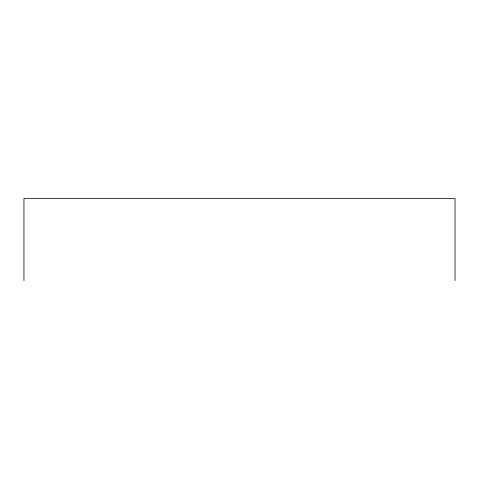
<?xml version="1.0" encoding="UTF-8"?>
<svg xmlns="http://www.w3.org/2000/svg" width="479" height="479" viewBox="0 0 479 479"><rect width="100%" height="100%" fill="white"/><g stroke="black" fill="none" stroke-linecap="round" stroke-linejoin="round"><path stroke-width="0.72" d="M455.05 280.574L455.05 198.426L23.95 198.426L23.95 280.574"/></g></svg>
